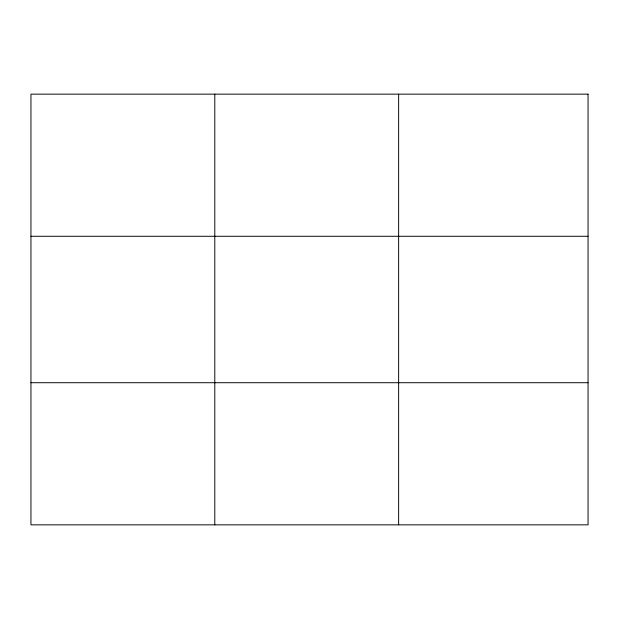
<?xml version="1.0" encoding="UTF-8"?>
<svg xmlns="http://www.w3.org/2000/svg" width="619" height="619" viewBox="0 0 619 619"><rect width="100%" height="100%" fill="white"/><g stroke="black" fill="none" stroke-linecap="round" stroke-linejoin="round"><path stroke-width="0.93" d="M214.793 94.158L214.793 524.842M398.636 94.158L398.636 524.842M30.95 236.28L588.05 236.28M30.95 382.72L588.05 382.72M588.05 94.158L588.05 524.842L30.95 524.842L30.95 94.158L588.05 94.158"/></g></svg>
